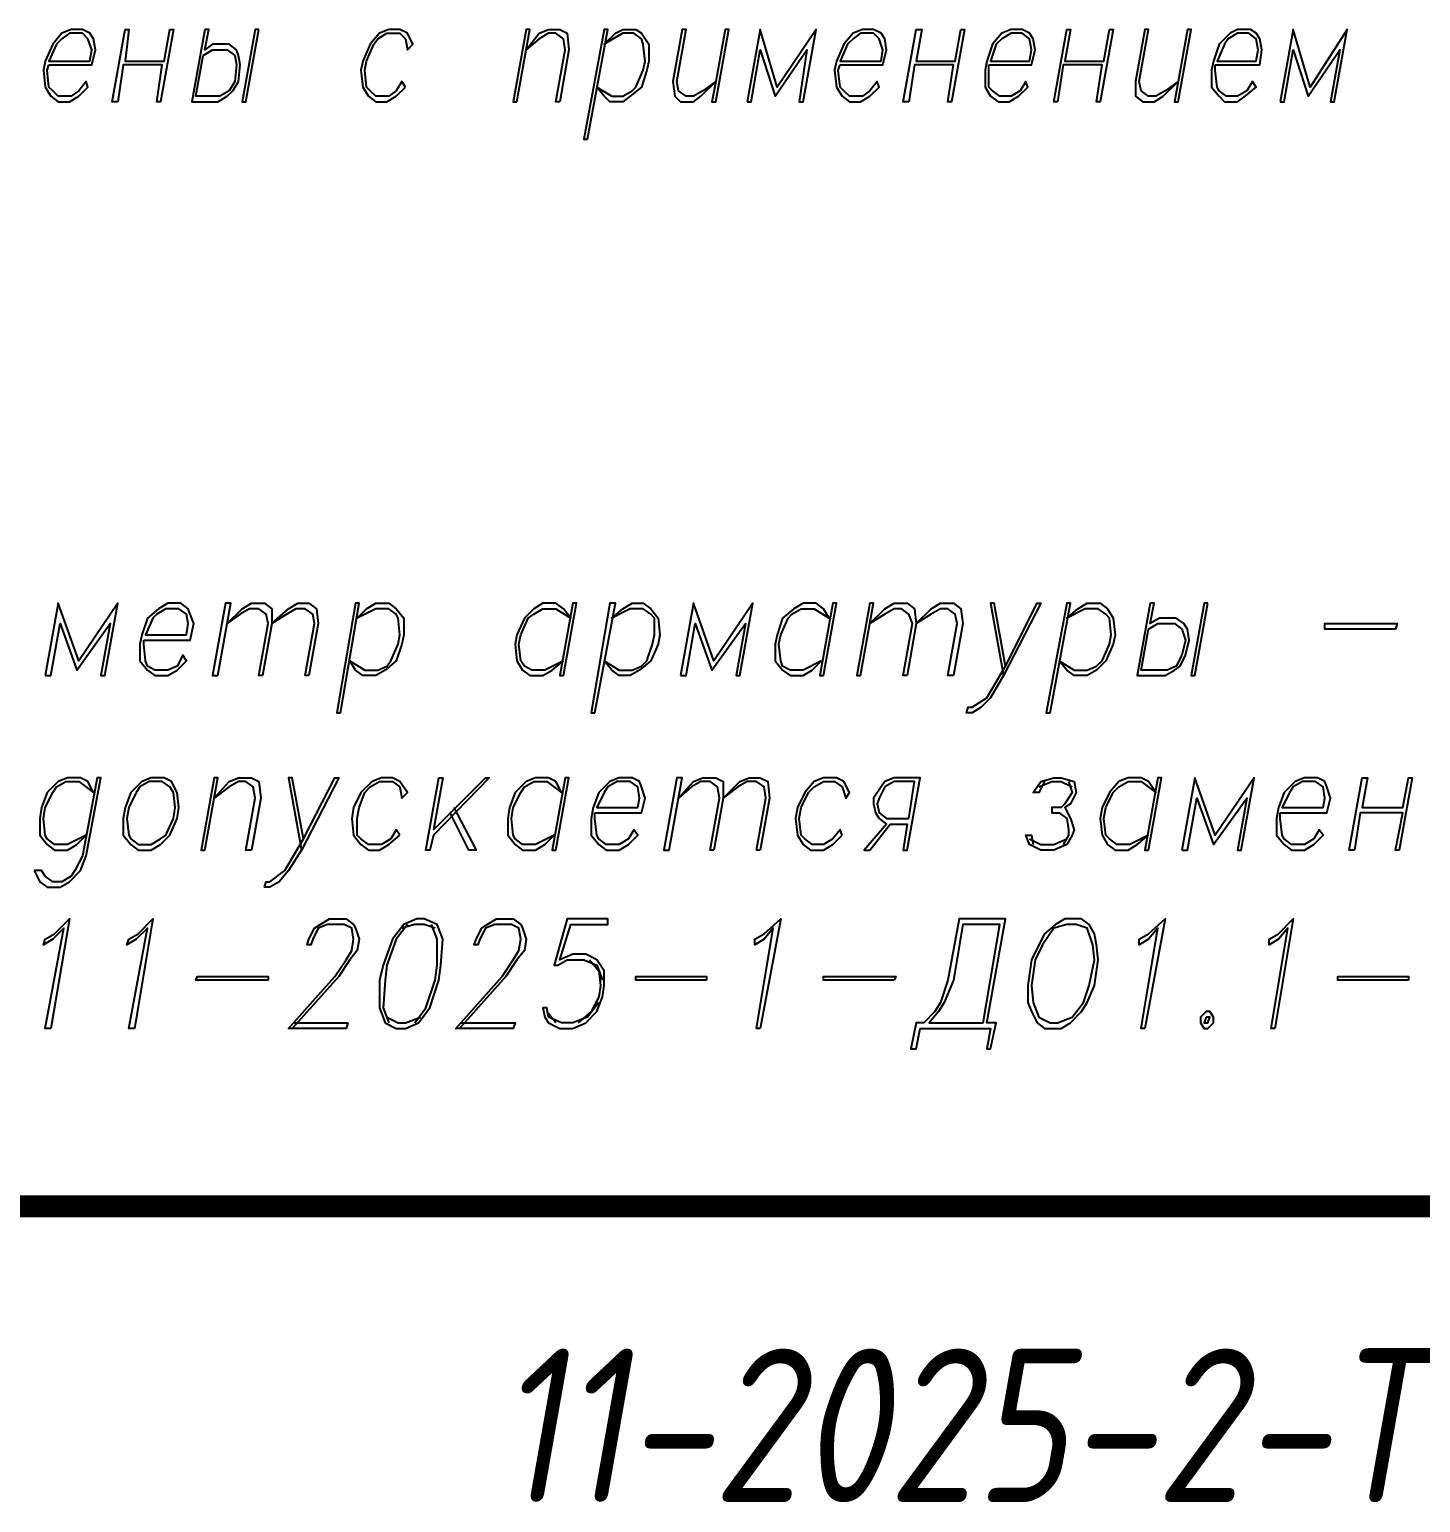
# Model space of a CAD drawing. Header units: millimetres. Extents: x 4241 to 6572, y 870 to 1291.
# Drawn here: x 5915.65 to 5947.36, y 923.9 to 957.49 of the extents above; entities that cross this region are included whole.
import ezdxf

# ---------------------------------------------------------------- set-up
doc = ezdxf.new("R2010")
doc.units = ezdxf.units.MM
doc.layers.add('00_штамп', color=7, linetype='Continuous')
doc.layers.add('PDF _0', color=7, linetype='Continuous')
doc.styles.add('M', font='romand.shx', dxfattribs={"width": 0.8, "oblique": 10})

msp = doc.modelspace()

# ---------------------------------------------------------------- linework, layer by layer
at = {"layer": '00_штамп', "color": 7, "linetype": 'ByBlock', "ltscale": 0.1, "const_width": 0.5}
msp.add_lwpolyline([(5818.0524, 930.6532), (6003.0524, 930.6532)], dxfattribs=at)
at = {"layer": 'PDF _0', "lineweight": 25}
for points in [[(5916.0967, 956.682), (5917.0704, 956.682), (5917.1551, 957.0207), (5917.1128, 957.2747), (5917.0281, 957.4017), (5916.8587, 957.4864), (5916.6047, 957.4864), (5916.3931, 957.4017), (5916.1814, 957.1477), (5916.012, 956.7667), (5915.9697, 956.555), (5916.012, 956.174), (5916.1391, 955.9623), (5916.3084, 955.8353), (5916.5624, 955.8353), (5916.7741, 955.9623), (5916.9857, 956.174), (5916.9434, 956.301), (5916.7741, 956.0893), (5916.6047, 955.9623), (5916.3084, 955.9623), (5916.1814, 956.0893), (5916.0967, 956.174), (5916.0544, 956.555)], [(5917.0281, 956.7667), (5917.0704, 957.0207), (5916.9857, 957.2747), (5916.8587, 957.4017), (5916.5624, 957.4017), (5916.3931, 957.2747), (5916.2661, 957.1477), (5916.0967, 956.7667)], [(5917.6631, 955.8353), (5917.5361, 955.8353), (5917.8324, 957.4864), (5917.9171, 957.4864), (5917.8324, 956.7667), (5918.7215, 956.7667), (5918.8485, 957.4864), (5918.9331, 957.4864), (5918.6368, 955.8353), (5918.5521, 955.8353), (5918.6791, 956.682), (5917.7901, 956.682)], [(5919.6528, 957.4864), (5919.3565, 955.8353), (5919.9492, 955.8353), (5920.1609, 955.9623), (5920.2879, 956.0893), (5920.4149, 956.301), (5920.4572, 956.682), (5920.4149, 956.8937), (5920.3725, 957.0207), (5920.2032, 957.1477), (5919.8222, 957.1477), (5919.6528, 957.0207), (5919.7375, 957.4864)], [(5920.8806, 957.4864), (5920.7959, 957.4864), (5920.4995, 955.8353), (5920.5842, 955.8353)], [(5924.225, 956.174), (5924.1403, 956.301), (5924.0133, 956.0893), (5923.844, 955.9623), (5923.5476, 955.9623), (5923.4206, 956.0893), (5923.336, 956.174), (5923.2936, 956.555), (5923.336, 956.7667), (5923.5053, 957.1477), (5923.59, 957.2747), (5923.8017, 957.4017), (5924.098, 957.4017), (5924.225, 957.2747), (5924.2673, 957.0207), (5924.3943, 957.1477), (5924.2673, 957.4017), (5924.098, 957.4864), (5923.844, 957.4864), (5923.6323, 957.4017), (5923.4206, 957.1477), (5923.2513, 956.7667), (5923.209, 956.555), (5923.2513, 956.174), (5923.3783, 955.9623), (5923.5476, 955.8353), (5923.8017, 955.8353), (5924.0133, 955.9623)], [(5926.7651, 955.8353), (5927.0614, 957.4864), (5926.9768, 957.4864), (5926.6804, 955.8353)], [(5927.7388, 955.8353), (5927.6541, 955.8353), (5927.8658, 957.0207), (5927.8235, 957.2747), (5927.6541, 957.4017), (5927.4848, 957.4017), (5927.2731, 957.2747), (5926.9768, 957.0207), (5927.2731, 957.4017), (5927.4848, 957.4864), (5927.7388, 957.4864), (5927.9081, 957.4017), (5927.9505, 957.0207)], [(5928.3738, 954.9886), (5928.8395, 957.4864), (5928.7548, 957.4864), (5928.2891, 954.9886)], [(5928.5855, 956.174), (5928.9242, 955.9623), (5929.1782, 955.9623), (5929.3898, 956.0893), (5929.4745, 956.174), (5929.6439, 956.555), (5929.6862, 956.7667), (5929.6439, 957.1477), (5929.6015, 957.2747), (5929.4322, 957.4017), (5929.1782, 957.4017), (5928.7548, 957.1477), (5929.0088, 957.4017), (5929.1782, 957.4864), (5929.4745, 957.4864), (5929.6015, 957.4017), (5929.7709, 957.1477), (5929.7709, 956.7667), (5929.7285, 956.555), (5929.6015, 956.174), (5929.3475, 955.9623), (5929.1782, 955.8353), (5928.8818, 955.8353), (5928.7548, 955.9623)], [(5931.2949, 956.301), (5930.9986, 956.0893), (5930.7869, 955.9623), (5930.6176, 955.9623), (5930.4482, 956.0893), (5930.4059, 956.301), (5930.6176, 957.4864), (5930.5329, 957.4864), (5930.3212, 956.301), (5930.3635, 955.9623), (5930.4906, 955.8353), (5930.7869, 955.8353), (5930.9562, 955.9623), (5931.2949, 956.301), (5931.2102, 955.8353), (5931.2949, 955.8353), (5931.5913, 957.4864), (5931.5066, 957.4864)], [(5932.0146, 955.8353), (5932.0993, 955.8353), (5932.3109, 957.0207), (5932.6496, 955.9623), (5933.3693, 957.0207), (5933.2, 955.8353), (5933.2846, 955.8353), (5933.581, 957.4864), (5932.692, 956.174), (5932.3109, 957.4864)], [(5934.1313, 956.682), (5935.105, 956.682), (5935.1897, 957.0207), (5935.1474, 957.2747), (5935.0627, 957.4017), (5934.8934, 957.4864), (5934.6394, 957.4864), (5934.4277, 957.4017), (5934.216, 957.1477), (5934.0467, 956.7667), (5934.0043, 956.555), (5934.0467, 956.174), (5934.1737, 955.9623), (5934.343, 955.8353), (5934.597, 955.8353), (5934.8087, 955.9623), (5935.0204, 956.174), (5934.978, 956.301), (5934.8087, 956.0893), (5934.6394, 955.9623), (5934.343, 955.9623), (5934.216, 956.0893), (5934.1313, 956.174), (5934.089, 956.555)], [(5935.0627, 956.7667), (5935.105, 957.0207), (5935.0204, 957.2747), (5934.8934, 957.4017), (5934.597, 957.4017), (5934.4277, 957.2747), (5934.3007, 957.1477), (5934.1313, 956.7667)], [(5935.6977, 955.8353), (5935.5707, 955.8353), (5935.8671, 957.4864), (5935.9941, 957.4864), (5935.8671, 956.7667), (5936.7561, 956.7667), (5936.8831, 957.4864), (5936.9678, 957.4864), (5936.6714, 955.8353), (5936.5868, 955.8353), (5936.7138, 956.682), (5935.8247, 956.682)], [(5937.5181, 956.682), (5938.4918, 956.682), (5938.5765, 957.0207), (5938.5342, 957.2747), (5938.4495, 957.4017), (5938.2802, 957.4864), (5938.0261, 957.4864), (5937.8145, 957.4017), (5937.6028, 957.1477), (5937.4758, 956.7667), (5937.4335, 956.555), (5937.4335, 956.174), (5937.5605, 955.9623), (5937.7298, 955.8353), (5937.9838, 955.8353), (5938.1955, 955.9623), (5938.4072, 956.174), (5938.3648, 956.301), (5938.2378, 956.0893), (5938.0261, 955.9623), (5937.7721, 955.9623), (5937.6028, 956.0893), (5937.5181, 956.174), (5937.5181, 956.555)], [(5938.4495, 956.7667), (5938.4918, 957.0207), (5938.4495, 957.2747), (5938.2802, 957.4017), (5938.0261, 957.4017), (5937.8145, 957.2747), (5937.6875, 957.1477), (5937.5605, 956.7667)], [(5939.0845, 955.8353), (5938.9998, 955.8353), (5939.2962, 957.4864), (5939.3809, 957.4864), (5939.2539, 956.7667), (5940.1429, 956.7667), (5940.2699, 957.4864), (5940.3546, 957.4864), (5940.0582, 955.8353), (5939.9735, 955.8353), (5940.1005, 956.682), (5939.2115, 956.682)], [(5941.8363, 956.301), (5941.5399, 956.0893), (5941.3283, 955.9623), (5941.1589, 955.9623), (5940.9896, 956.0893), (5940.9472, 956.301), (5941.1589, 957.4864), (5941.0743, 957.4864), (5940.8626, 956.301), (5940.8626, 955.9623), (5941.0319, 955.8353), (5941.2859, 955.8353), (5941.4976, 955.9623), (5941.8363, 956.301), (5941.7516, 955.8353), (5941.8363, 955.8353), (5942.1326, 957.4864), (5942.048, 957.4864)], [(5942.683, 956.682), (5943.699, 956.682), (5943.7413, 957.0207), (5943.699, 957.2747), (5943.6143, 957.4017), (5943.4873, 957.4864), (5943.191, 957.4864), (5943.0217, 957.4017), (5942.7676, 957.1477), (5942.6406, 956.7667), (5942.5983, 956.555), (5942.5983, 956.174), (5942.7676, 955.9623), (5942.8946, 955.8353), (5943.191, 955.8353), (5943.3603, 955.9623), (5943.6143, 956.174), (5943.5297, 956.301), (5943.4027, 956.0893), (5943.191, 955.9623), (5942.937, 955.9623), (5942.7676, 956.0893), (5942.7253, 956.174), (5942.683, 956.555)], [(5943.6143, 956.7667), (5943.6567, 957.0207), (5943.6143, 957.2747), (5943.445, 957.4017), (5943.191, 957.4017), (5942.9793, 957.2747), (5942.8946, 957.1477), (5942.7253, 956.7667)], [(5944.1647, 955.8353), (5944.2494, 955.8353), (5944.461, 957.0207), (5944.7997, 955.9623), (5945.5194, 957.0207), (5945.3077, 955.8353), (5945.3924, 955.8353), (5945.6887, 957.4864), (5944.842, 956.174), (5944.461, 957.4864)], [(5919.6105, 956.8937), (5919.8222, 957.0207), (5920.1609, 957.0207), (5920.3302, 956.8937), (5920.3725, 956.682), (5920.3302, 956.301), (5920.2032, 956.0893), (5919.9915, 955.9623), (5919.4412, 955.9623)], [(5916.012, 942.7539), (5916.1391, 942.7539), (5916.3507, 943.9392), (5916.7317, 942.8809), (5917.4938, 943.9392), (5917.2821, 942.7539), (5917.3668, 942.7539), (5917.6631, 944.4049), (5916.7741, 943.0925), (5916.3084, 944.4049)], [(5918.2558, 943.5582), (5919.3142, 943.5582), (5919.3988, 943.9392), (5919.3142, 944.1509), (5919.2718, 944.2779), (5919.1025, 944.4049), (5918.8061, 944.4049), (5918.5945, 944.2779), (5918.3405, 944.0662), (5918.2135, 943.6852), (5918.1711, 943.4736), (5918.1711, 943.0925), (5918.3405, 942.8809), (5918.5098, 942.7539), (5918.8061, 942.7539), (5919.0178, 942.8809), (5919.2295, 943.0925), (5919.1448, 943.2195), (5919.0178, 942.9655), (5918.8061, 942.8809), (5918.5098, 942.8809), (5918.3405, 942.9655), (5918.2981, 943.0925), (5918.2558, 943.4736)], [(5919.2295, 943.6852), (5919.2718, 943.9392), (5919.2295, 944.1509), (5919.0602, 944.2779), (5918.7638, 944.2779), (5918.5521, 944.1509), (5918.4675, 944.0662), (5918.2981, 943.6852)], [(5919.9492, 942.7539), (5920.2455, 944.4049), (5920.1185, 944.4049), (5919.8222, 942.7539)], [(5920.9652, 942.7539), (5920.8806, 942.7539), (5921.0922, 943.9392), (5921.0499, 944.1509), (5920.8806, 944.2779), (5920.6689, 944.2779), (5920.4572, 944.1509), (5920.1609, 943.9392), (5920.4995, 944.2779), (5920.7112, 944.4049), (5921.0076, 944.4049), (5921.1769, 944.2779), (5921.1769, 943.9392)], [(5922.0236, 942.7539), (5921.9389, 942.7539), (5922.1506, 943.9392), (5922.1083, 944.1509), (5921.9389, 944.2779), (5921.7272, 944.2779), (5921.5156, 944.1509), (5921.1769, 943.9392), (5921.5579, 944.2779), (5921.7696, 944.4049), (5922.0236, 944.4049), (5922.1929, 944.2779), (5922.2353, 943.9392)], [(5922.7433, 941.9072), (5923.1666, 944.4049), (5923.082, 944.4049), (5922.6586, 941.9072)], [(5922.955, 943.0925), (5923.2936, 942.8809), (5923.59, 942.8809), (5923.8017, 942.9655), (5923.8863, 943.0925), (5924.0557, 943.4736), (5924.098, 943.6852), (5924.0557, 944.0662), (5924.0133, 944.1509), (5923.844, 944.2779), (5923.5476, 944.2779), (5923.1243, 944.0662), (5923.336, 944.2779), (5923.5476, 944.4049), (5923.844, 944.4049), (5924.0133, 944.2779), (5924.1827, 944.0662), (5924.1827, 943.6852), (5924.1403, 943.4736), (5924.0133, 943.0925), (5923.7593, 942.8809), (5923.5476, 942.7539), (5923.2513, 942.7539), (5923.082, 942.8809)], [(5927.8235, 943.0925), (5927.4001, 942.8809), (5927.1038, 942.8809), (5926.9344, 942.9655), (5926.8498, 943.0925), (5926.8074, 943.4736), (5926.8498, 943.6852), (5927.0191, 944.0662), (5927.1461, 944.1509), (5927.3578, 944.2779), (5927.6541, 944.2779), (5927.9928, 944.0662), (5927.8235, 944.2779), (5927.6541, 944.4049), (5927.3578, 944.4049), (5927.1461, 944.2779), (5926.9344, 944.0662), (5926.7651, 943.6852), (5926.7228, 943.4736), (5926.7651, 943.0925), (5926.8921, 942.8809), (5927.0614, 942.7539), (5927.3578, 942.7539), (5927.5694, 942.8809)], [(5927.8235, 942.7539), (5928.1198, 944.4049), (5928.0351, 944.4049), (5927.7388, 942.7539)], [(5928.5431, 941.9072), (5929.0088, 944.4049), (5928.8818, 944.4049), (5928.4585, 941.9072)], [(5928.7548, 943.0925), (5929.0935, 942.8809), (5929.3898, 942.8809), (5929.6015, 942.9655), (5929.7285, 943.0925), (5929.8555, 943.4736), (5929.8979, 943.6852), (5929.8979, 944.0662), (5929.8132, 944.1509), (5929.6439, 944.2779), (5929.3475, 944.2779), (5928.9242, 944.0662), (5929.1782, 944.2779), (5929.3898, 944.4049), (5929.6439, 944.4049), (5929.8132, 944.2779), (5929.9825, 944.0662), (5930.0249, 943.6852), (5929.9825, 943.4736), (5929.8132, 943.0925), (5929.5592, 942.8809), (5929.3475, 942.7539), (5929.0935, 942.7539), (5928.9242, 942.8809)], [(5930.4906, 942.7539), (5930.6176, 942.7539), (5930.8292, 943.9392), (5931.2102, 942.8809), (5931.9723, 943.9392), (5931.7606, 942.7539), (5931.8453, 942.7539), (5932.1416, 944.4049), (5931.2526, 943.0925), (5930.7869, 944.4049)], [(5933.708, 943.0925), (5933.2846, 942.8809), (5932.9883, 942.8809), (5932.819, 942.9655), (5932.7766, 943.0925), (5932.7343, 943.4736), (5932.7766, 943.6852), (5932.946, 944.0662), (5933.0306, 944.1509), (5933.2423, 944.2779), (5933.5387, 944.2779), (5933.8773, 944.0662), (5933.7503, 944.2779), (5933.581, 944.4049), (5933.2846, 944.4049), (5933.073, 944.2779), (5932.819, 944.0662), (5932.692, 943.6852), (5932.6496, 943.4736), (5932.6496, 943.0925), (5932.819, 942.8809), (5932.9883, 942.7539), (5933.2846, 942.7539), (5933.4963, 942.8809)], [(5933.7503, 942.7539), (5934.0467, 944.4049), (5933.962, 944.4049), (5933.6657, 942.7539)], [(5934.597, 942.7539), (5934.8934, 944.4049), (5934.8087, 944.4049), (5934.5124, 942.7539)], [(5935.6554, 942.7539), (5935.5707, 942.7539), (5935.7824, 943.9392), (5935.6977, 944.1509), (5935.5284, 944.2779), (5935.3591, 944.2779), (5935.1474, 944.1509), (5934.8087, 943.9392), (5935.1474, 944.2779), (5935.3591, 944.4049), (5935.6554, 944.4049), (5935.8247, 944.2779), (5935.8671, 943.9392)], [(5936.7138, 942.7539), (5936.5868, 942.7539), (5936.7984, 943.9392), (5936.7561, 944.1509), (5936.5868, 944.2779), (5936.4174, 944.2779), (5936.2057, 944.1509), (5935.8671, 943.9392), (5936.2057, 944.2779), (5936.4174, 944.4049), (5936.7138, 944.4049), (5936.8831, 944.2779), (5936.9254, 943.9392)], [(5938.9152, 941.9072), (5939.3809, 944.4049), (5939.2962, 944.4049), (5938.8305, 941.9072)], [(5939.1268, 943.0925), (5939.4655, 942.8809), (5939.7619, 942.8809), (5939.9735, 942.9655), (5940.1005, 943.0925), (5940.2699, 943.4736), (5940.3122, 943.6852), (5940.2699, 944.0662), (5940.1852, 944.1509), (5940.0159, 944.2779), (5939.7195, 944.2779), (5939.2962, 944.0662), (5939.5502, 944.2779), (5939.7619, 944.4049), (5940.0582, 944.4049), (5940.2276, 944.2779), (5940.3546, 944.0662), (5940.3969, 943.6852), (5940.3546, 943.4736), (5940.1852, 943.0925), (5939.9735, 942.8809), (5939.7619, 942.7539), (5939.4655, 942.7539), (5939.2962, 942.8809)], [(5941.2013, 944.4049), (5940.9049, 942.7539), (5941.5399, 942.7539), (5941.7516, 942.8809), (5941.8786, 942.9655), (5942.0056, 943.2195), (5942.0903, 943.5582), (5942.048, 943.8122), (5941.9633, 943.9392), (5941.7939, 944.0662), (5941.4129, 944.0662), (5941.2013, 943.9392), (5941.2859, 944.4049)], [(5942.5136, 944.4049), (5942.429, 944.4049), (5942.1326, 942.7539), (5942.2173, 942.7539)], [(5941.1589, 943.8122), (5941.3706, 943.9392), (5941.7516, 943.9392), (5941.9209, 943.8122), (5942.0056, 943.5582), (5941.9209, 943.2195), (5941.7939, 942.9655), (5941.5823, 942.8809), (5940.9896, 942.8809)], [(5946.7894, 943.8122), (5945.1807, 943.8122), (5945.1807, 943.9392), (5946.8318, 943.9392)], [(5915.758, 938.3087), (5915.885, 938.0547), (5916.0544, 937.9277), (5916.3507, 937.9277), (5916.5624, 938.0547), (5916.8164, 938.3087), (5916.9434, 938.6474), (5917.2821, 940.4254), (5917.1974, 940.4254), (5916.8587, 938.6474), (5916.6894, 938.3087), (5916.6047, 938.1817), (5916.3931, 938.0547), (5916.1814, 938.0547), (5916.012, 938.1817), (5915.9274, 938.3087)], [(5916.9434, 939.1131), (5916.5201, 938.9014), (5916.2237, 938.9014), (5916.0544, 939.0284), (5916.012, 939.1131), (5915.9697, 939.4941), (5916.012, 939.7481), (5916.1814, 940.0868), (5916.2661, 940.2138), (5916.4777, 940.3408), (5916.7741, 940.3408), (5917.1128, 940.0868), (5916.9857, 940.3408), (5916.8164, 940.4254), (5916.5201, 940.4254), (5916.3084, 940.3408), (5916.0544, 940.0868), (5915.9274, 939.7481), (5915.885, 939.4941), (5915.885, 939.1131), (5916.0544, 938.9014), (5916.2237, 938.7744), (5916.5201, 938.7744), (5916.7317, 938.9014)], [(5918.4251, 940.4254), (5918.2135, 940.3408), (5917.9594, 940.0868), (5917.8324, 939.7481), (5917.7901, 939.4941), (5917.7901, 939.1131), (5917.9594, 938.9014), (5918.1288, 938.7744), (5918.4251, 938.7744), (5918.6368, 938.9014), (5918.8485, 939.1131), (5919.0178, 939.4941), (5919.0602, 939.7481), (5919.0178, 940.0868), (5918.8908, 940.3408), (5918.7215, 940.4254)], [(5918.3828, 940.3408), (5918.1711, 940.2138), (5918.0865, 940.0868), (5917.9171, 939.7481), (5917.8748, 939.4941), (5917.9171, 939.1131), (5917.9594, 939.0284), (5918.1288, 938.9014), (5918.4251, 938.9014), (5918.6368, 939.0284), (5918.7638, 939.1131), (5918.9331, 939.4941), (5918.9755, 939.7481), (5918.9331, 940.0868), (5918.8485, 940.2138), (5918.6791, 940.3408)], [(5919.6528, 938.7744), (5919.9492, 940.4254), (5919.8645, 940.4254), (5919.5682, 938.7744)], [(5920.7112, 938.7744), (5920.5842, 938.7744), (5920.7959, 939.9598), (5920.7535, 940.2138), (5920.5842, 940.3408), (5920.4149, 940.3408), (5920.2032, 940.2138), (5919.8645, 939.9598), (5920.2032, 940.3408), (5920.4149, 940.4254), (5920.7112, 940.4254), (5920.8806, 940.3408), (5920.9229, 939.9598)], [(5924.098, 939.1131), (5924.0133, 939.2401), (5923.8863, 939.0284), (5923.6746, 938.9014), (5923.3783, 938.9014), (5923.209, 939.0284), (5923.1243, 939.1131), (5923.1243, 939.4941), (5923.1666, 939.7481), (5923.2936, 940.0868), (5923.4206, 940.2138), (5923.6323, 940.3408), (5923.9287, 940.3408), (5924.098, 940.2138), (5924.1403, 939.9598), (5924.2673, 940.0868), (5924.098, 940.3408), (5923.9287, 940.4254), (5923.6746, 940.4254), (5923.463, 940.3408), (5923.209, 940.0868), (5923.0396, 939.7481), (5922.9973, 939.4941), (5923.0396, 939.1131), (5923.209, 938.9014), (5923.3783, 938.7744), (5923.6323, 938.7744), (5923.844, 938.9014)], [(5924.86, 939.2401), (5926.0454, 940.4254), (5926.1301, 940.4254), (5924.86, 939.1131), (5924.7754, 938.7744), (5924.6907, 938.7744), (5924.987, 940.4254), (5925.0717, 940.4254)], [(5927.6118, 939.1131), (5927.1884, 938.9014), (5926.8921, 938.9014), (5926.7228, 939.0284), (5926.6804, 939.1131), (5926.6381, 939.4941), (5926.6804, 939.7481), (5926.8498, 940.0868), (5926.9344, 940.2138), (5927.1461, 940.3408), (5927.4424, 940.3408), (5927.7811, 940.0868), (5927.6541, 940.3408), (5927.4848, 940.4254), (5927.1884, 940.4254), (5926.9768, 940.3408), (5926.7228, 940.0868), (5926.5957, 939.7481), (5926.5534, 939.4941), (5926.5534, 939.1131), (5926.7228, 938.9014), (5926.8921, 938.7744), (5927.1884, 938.7744), (5927.4001, 938.9014)], [(5927.6541, 938.7744), (5927.9505, 940.4254), (5927.8658, 940.4254), (5927.5694, 938.7744)], [(5928.5431, 939.6211), (5929.6015, 939.6211), (5929.6862, 939.9598), (5929.6015, 940.2138), (5929.5592, 940.3408), (5929.3898, 940.4254), (5929.0935, 940.4254), (5928.8818, 940.3408), (5928.6278, 940.0868), (5928.5008, 939.7481), (5928.4585, 939.4941), (5928.4585, 939.1131), (5928.6278, 938.9014), (5928.7972, 938.7744), (5929.0935, 938.7744), (5929.3052, 938.9014), (5929.5168, 939.1131), (5929.4322, 939.2401), (5929.3052, 939.0284), (5929.0935, 938.9014), (5928.7972, 938.9014), (5928.6278, 939.0284), (5928.5855, 939.1131), (5928.5431, 939.4941)], [(5929.5168, 939.7481), (5929.5592, 939.9598), (5929.5168, 940.2138), (5929.3475, 940.3408), (5929.0512, 940.3408), (5928.8395, 940.2138), (5928.7548, 940.0868), (5928.5855, 939.7481)], [(5930.2365, 938.7744), (5930.5329, 940.4254), (5930.4059, 940.4254), (5930.1095, 938.7744)], [(5931.2526, 938.7744), (5931.1679, 938.7744), (5931.3796, 939.9598), (5931.3372, 940.2138), (5931.1679, 940.3408), (5930.9562, 940.3408), (5930.7446, 940.2138), (5930.4482, 939.9598), (5930.7869, 940.3408), (5930.9986, 940.4254), (5931.2949, 940.4254), (5931.4643, 940.3408), (5931.4643, 939.9598)], [(5932.3109, 938.7744), (5932.2263, 938.7744), (5932.438, 939.9598), (5932.3956, 940.2138), (5932.2263, 940.3408), (5932.0146, 940.3408), (5931.8029, 940.2138), (5931.4643, 939.9598), (5931.8453, 940.3408), (5932.0569, 940.4254), (5932.3109, 940.4254), (5932.4803, 940.3408), (5932.5226, 939.9598)], [(5934.1737, 939.1131), (5934.1313, 939.2401), (5933.962, 939.0284), (5933.7503, 938.9014), (5933.4963, 938.9014), (5933.327, 939.0284), (5933.2423, 939.1131), (5933.2, 939.4941), (5933.2423, 939.7481), (5933.4117, 940.0868), (5933.5387, 940.2138), (5933.7503, 940.3408), (5934.0043, 940.3408), (5934.1737, 940.2138), (5934.2583, 939.9598), (5934.343, 940.0868), (5934.216, 940.3408), (5934.0467, 940.4254), (5933.7503, 940.4254), (5933.5387, 940.3408), (5933.327, 940.0868), (5933.1576, 939.7481), (5933.1153, 939.4941), (5933.1576, 939.1131), (5933.2846, 938.9014), (5933.454, 938.7744), (5933.7503, 938.7744), (5933.962, 938.9014)], [(5935.2744, 939.3671), (5935.6554, 939.3671), (5935.5707, 938.7744), (5935.6554, 938.7744), (5935.9517, 940.4254), (5935.3591, 940.4254), (5935.1474, 940.3408), (5935.0627, 940.2138), (5934.8934, 939.9598), (5934.8934, 939.8328), (5934.9357, 939.6211), (5935.0204, 939.4941), (5935.1897, 939.3671), (5934.6817, 938.7744), (5934.8087, 938.7744)], [(5935.6977, 939.4941), (5935.8247, 940.3408), (5935.3591, 940.3408), (5935.1474, 940.2138), (5935.0204, 939.9598), (5934.978, 939.8328), (5935.0204, 939.6211), (5935.1897, 939.4941)], [(5941.1589, 939.1131), (5940.7356, 938.9014), (5940.4392, 938.9014), (5940.2699, 939.0284), (5940.1852, 939.1131), (5940.1429, 939.4941), (5940.1852, 939.7481), (5940.3546, 940.0868), (5940.4816, 940.2138), (5940.6932, 940.3408), (5940.9896, 940.3408), (5941.3283, 940.0868), (5941.1589, 940.3408), (5940.9896, 940.4254), (5940.6932, 940.4254), (5940.4816, 940.3408), (5940.2699, 940.0868), (5940.1005, 939.7481), (5940.0582, 939.4941), (5940.1005, 939.1131), (5940.2276, 938.9014), (5940.3969, 938.7744), (5940.6932, 938.7744), (5940.9049, 938.9014)], [(5941.1589, 938.7744), (5941.4553, 940.4254), (5941.3706, 940.4254), (5941.0743, 938.7744)], [(5941.9209, 938.7744), (5942.048, 938.7744), (5942.2596, 939.9598), (5942.6406, 938.9014), (5943.4027, 939.9598), (5943.191, 938.7744), (5943.2757, 938.7744), (5943.572, 940.4254), (5942.683, 939.1131), (5942.2173, 940.4254)], [(5944.1647, 939.6211), (5945.2231, 939.6211), (5945.3077, 939.9598), (5945.2231, 940.2138), (5945.1807, 940.3408), (5945.0114, 940.4254), (5944.715, 940.4254), (5944.5034, 940.3408), (5944.2494, 940.0868), (5944.1224, 939.7481), (5944.08, 939.4941), (5944.08, 939.1131), (5944.2494, 938.9014), (5944.4187, 938.7744), (5944.715, 938.7744), (5944.9267, 938.9014), (5945.1384, 939.1131), (5945.0537, 939.2401), (5944.9267, 939.0284), (5944.715, 938.9014), (5944.4187, 938.9014), (5944.2494, 939.0284), (5944.207, 939.1131), (5944.1647, 939.4941)], [(5945.1384, 939.7481), (5945.1807, 939.9598), (5945.1384, 940.2138), (5944.9691, 940.3408), (5944.6727, 940.3408), (5944.461, 940.2138), (5944.3764, 940.0868), (5944.207, 939.7481)], [(5945.8581, 938.7744), (5945.7311, 938.7744), (5946.0274, 940.4254), (5946.1544, 940.4254), (5946.0274, 939.7481), (5946.9588, 939.7481), (5947.0858, 940.4254), (5947.1705, 940.4254), (5946.8741, 938.7744), (5946.7894, 938.7744), (5946.9588, 939.6211), (5945.9851, 939.6211)], [(5916.1391, 934.7103), (5916.012, 934.7103), (5916.4354, 936.9963), (5916.1814, 936.7423), (5915.9697, 936.6153), (5916.012, 936.7423), (5916.2237, 936.8693), (5916.5624, 937.208)], [(5918.0441, 934.7103), (5917.9171, 934.7103), (5918.3405, 936.9963), (5918.0865, 936.7423), (5917.8748, 936.6153), (5917.9171, 936.7423), (5918.1288, 936.8693), (5918.4675, 937.208)], [(5924.479, 937.208), (5924.1827, 937.081), (5923.9287, 936.7423), (5923.717, 936.1496), (5923.6323, 935.811), (5923.6323, 935.1759), (5923.7593, 934.8373), (5924.0133, 934.7103), (5924.225, 934.7103), (5924.5213, 934.8373), (5924.7754, 935.1759), (5924.987, 935.811), (5925.0294, 936.1496), (5925.0717, 936.7423), (5924.9447, 937.081), (5924.6483, 937.208)], [(5932.3109, 934.7103), (5932.2263, 934.7103), (5932.6073, 936.9963), (5932.3956, 936.7423), (5932.1839, 936.6153), (5932.1839, 936.7423), (5932.3956, 936.8693), (5932.7766, 937.208)], [(5937.4758, 934.7103), (5937.5605, 934.7103), (5937.4758, 934.2446), (5937.5605, 934.2446), (5937.6875, 934.8373), (5937.4758, 934.8373), (5937.8991, 937.208), (5936.8408, 937.208), (5936.5868, 935.811), (5936.4174, 935.3029), (5936.2904, 935.0913), (5936.0364, 934.8373), (5935.8671, 934.8373), (5935.7401, 934.2446), (5935.8671, 934.2446), (5935.9517, 934.7103)], [(5939.2539, 937.208), (5939.0422, 937.081), (5938.7882, 936.8693), (5938.6612, 936.6153), (5938.4918, 936.2766), (5938.4072, 935.684), (5938.4072, 935.3029), (5938.4918, 935.0913), (5938.6188, 934.8373), (5938.7882, 934.7103), (5939.1692, 934.7103), (5939.3809, 934.8373), (5939.6349, 935.0913), (5939.7619, 935.3029), (5939.9312, 935.684), (5940.0159, 936.2766), (5939.9735, 936.6153), (5939.9312, 936.8693), (5939.8042, 937.081), (5939.6349, 937.208)], [(5941.0743, 934.7103), (5940.9896, 934.7103), (5941.3706, 936.9963), (5941.1589, 936.7423), (5940.9472, 936.6153), (5940.9472, 936.7423), (5941.1589, 936.8693), (5941.5399, 937.208)], [(5944.0377, 934.7103), (5943.953, 934.7103), (5944.334, 936.9963), (5944.1224, 936.7423), (5943.9107, 936.6153), (5943.9107, 936.7423), (5944.1224, 936.8693), (5944.461, 937.208)], [(5937.3911, 934.8373), (5937.7721, 937.081), (5936.9254, 937.081), (5936.7138, 935.811), (5936.5021, 935.3029), (5936.3751, 935.0913), (5936.1634, 934.8373)], [(5939.2962, 937.081), (5938.9998, 936.9963), (5938.7458, 936.6153), (5938.5765, 936.2766), (5938.4918, 935.684), (5938.5342, 935.3029), (5938.6612, 934.9643), (5938.9152, 934.8373), (5939.0845, 934.8373), (5939.4232, 934.9643), (5939.6772, 935.3029), (5939.8042, 935.684), (5939.9312, 936.2766), (5939.8889, 936.6153), (5939.7619, 936.9963), (5939.5079, 937.081)], [(5921.0922, 935.811), (5919.4412, 935.811), (5919.4835, 935.8956), (5921.0922, 935.8956)], [(5931.0832, 935.811), (5929.4745, 935.811), (5929.4745, 935.8956), (5931.0832, 935.8956)], [(5935.3591, 935.811), (5933.7503, 935.811), (5933.7503, 935.8956), (5935.4014, 935.8956)], [(5947.0858, 935.811), (5945.4771, 935.811), (5945.4771, 935.8956), (5947.0858, 935.8956)], [(5942.4713, 935.0913), (5942.3443, 934.9643), (5942.3443, 934.8373), (5942.429, 934.7103), (5942.5136, 934.7103), (5942.6406, 934.8373), (5942.6406, 934.9643), (5942.556, 935.0913)], [(5942.4713, 934.9643), (5942.429, 934.8373), (5942.5136, 934.8373), (5942.556, 934.9643)]]:
    msp.add_lwpolyline(points, close=True, dxfattribs=at)
for points in [[(5937.8991, 942.9655), (5938.6188, 944.4049), (5938.7035, 944.4049), (5937.8568, 942.7539), (5937.5605, 942.2458), (5937.3488, 942.0342), (5937.1371, 941.9072), (5937.0101, 941.9072), (5937.0524, 942.0342), (5937.1371, 942.0342), (5937.4758, 942.2458), (5937.8991, 942.9655), (5937.6451, 944.4049), (5937.5605, 944.4049), (5937.8568, 942.7539)], [(5921.8966, 939.0284), (5922.6163, 940.4254), (5922.7009, 940.4254), (5921.8543, 938.7744), (5921.5579, 938.3087), (5921.3462, 938.0547), (5921.1346, 937.9277), (5921.0076, 937.9277), (5921.0499, 938.0547), (5921.1346, 938.0547), (5921.4732, 938.3087), (5921.8966, 939.0284), (5921.6426, 940.4254), (5921.5579, 940.4254), (5921.8543, 938.7744)], [(5938.7882, 940.3408), (5938.6612, 940.0868), (5938.5342, 940.0868), (5938.7035, 940.3408), (5938.9998, 940.4254), (5939.1692, 940.4254), (5939.4655, 940.3408), (5939.5079, 940.0868), (5939.3809, 939.8328), (5939.2539, 939.7481), (5939.3809, 939.4941), (5939.4655, 939.2401), (5939.4232, 939.1131), (5939.2962, 938.9014), (5938.9998, 938.7744), (5938.7035, 938.7744), (5938.4495, 938.9014), (5938.3648, 939.1131), (5938.4918, 939.1131), (5938.5342, 938.9014)], [(5938.6612, 940.2138), (5938.9575, 940.3408), (5939.1692, 940.3408), (5939.4232, 940.2138)], [(5939.3385, 940.3408), (5939.4232, 940.0868), (5939.2539, 939.8328), (5939.1692, 939.7481), (5938.9575, 939.7481), (5938.9575, 939.6211), (5939.1268, 939.6211), (5939.2962, 939.4941), (5939.3385, 939.2401), (5939.3385, 939.1131), (5939.2115, 938.9014)], [(5925.3257, 939.7481), (5925.8337, 938.7744), (5925.6644, 938.7744), (5925.241, 939.6211)], [(5938.4495, 939.0284), (5938.7035, 938.9014), (5938.9998, 938.9014), (5939.2962, 939.0284)], [(5921.6849, 934.8373), (5922.9126, 934.8373), (5922.8703, 934.7103), (5921.5579, 934.7103), (5922.6163, 935.8956), (5922.8703, 936.2766), (5922.9973, 936.4883), (5923.0396, 936.7423), (5922.9973, 936.9963), (5922.828, 937.081), (5922.4469, 937.081), (5922.2353, 936.9963), (5922.1083, 936.7423), (5922.0659, 936.6153), (5921.9813, 936.6153), (5922.0236, 936.7423), (5922.1506, 936.9963), (5922.2776, 937.081), (5922.4893, 937.208), (5922.8703, 937.208), (5923.0396, 937.081), (5923.082, 936.9963), (5923.1666, 936.7423), (5923.1243, 936.4883), (5922.955, 936.2766), (5922.7009, 935.8956), (5921.6426, 934.7103)], [(5925.495, 934.8373), (5926.7228, 934.8373), (5926.6804, 934.7103), (5925.368, 934.7103), (5926.4264, 935.8956), (5926.6804, 936.2766), (5926.8074, 936.4883), (5926.8498, 936.7423), (5926.8074, 936.9963), (5926.6381, 937.081), (5926.2571, 937.081), (5926.0454, 936.9963), (5925.9184, 936.7423), (5925.8761, 936.6153), (5925.7914, 936.6153), (5925.8337, 936.7423), (5925.9607, 936.9963), (5926.0877, 937.081), (5926.2994, 937.208), (5926.6804, 937.208), (5926.8498, 937.081), (5926.8921, 936.9963), (5926.9768, 936.7423), (5926.9344, 936.4883), (5926.7651, 936.2766), (5926.5111, 935.8956), (5925.4527, 934.7103)], [(5928.6278, 935.3029), (5928.3738, 934.9643), (5928.0351, 934.8373), (5927.7811, 934.8373), (5927.4848, 934.9643), (5927.4424, 935.1759), (5927.3578, 935.1759), (5927.4001, 934.9643), (5927.4848, 934.8373), (5927.7388, 934.7103), (5928.0351, 934.7103), (5928.3315, 934.8373), (5928.5855, 935.0913), (5928.7125, 935.4299), (5928.7548, 935.684), (5928.7548, 936.0226), (5928.5855, 936.2766), (5928.3315, 936.4036), (5928.0351, 936.4036), (5927.7388, 936.2766), (5927.9928, 937.081), (5928.8395, 937.081), (5928.8395, 937.208), (5927.9081, 937.208), (5927.6118, 936.1496), (5927.6965, 936.1496), (5927.9081, 936.2766), (5928.2891, 936.2766), (5928.5855, 936.1496), (5928.7125, 935.811)], [(5924.2673, 937.081), (5924.0133, 936.7423), (5923.8017, 936.1496), (5923.7593, 935.811), (5923.717, 935.1759), (5923.844, 934.8373)], [(5924.9024, 936.9963), (5924.6483, 937.081), (5924.4367, 937.081), (5924.1403, 936.9963)], [(5924.4367, 934.8373), (5924.6907, 935.1759), (5924.9024, 935.811), (5924.9447, 936.1496), (5924.9447, 936.7423), (5924.8177, 937.081)], [(5928.4161, 936.2766), (5928.6278, 936.0226), (5928.6702, 935.684), (5928.6278, 935.4299), (5928.4585, 935.0913), (5928.1621, 934.8373)], [(5927.6541, 934.8373), (5927.4424, 935.0913)], [(5923.8017, 934.9643), (5924.0557, 934.8373), (5924.225, 934.8373), (5924.5637, 934.9643)]]:
    msp.add_lwpolyline(points, dxfattribs=at)

# ---------------------------------------------------------------- texts
at = {"layer": '00_штамп', "color": 7, "linetype": 'Continuous', "lineweight": 20, "ltscale": 100, "insert": (5943.0524, 925.6532), "char_height": 3.5, "width": 120, "attachment_point": 5, "style": 'M'}
msp.add_mtext('{\\C256;11-2025-2-ТКР1.1-7}', dxfattribs=at)

doc.saveas('drawing.dxf')
